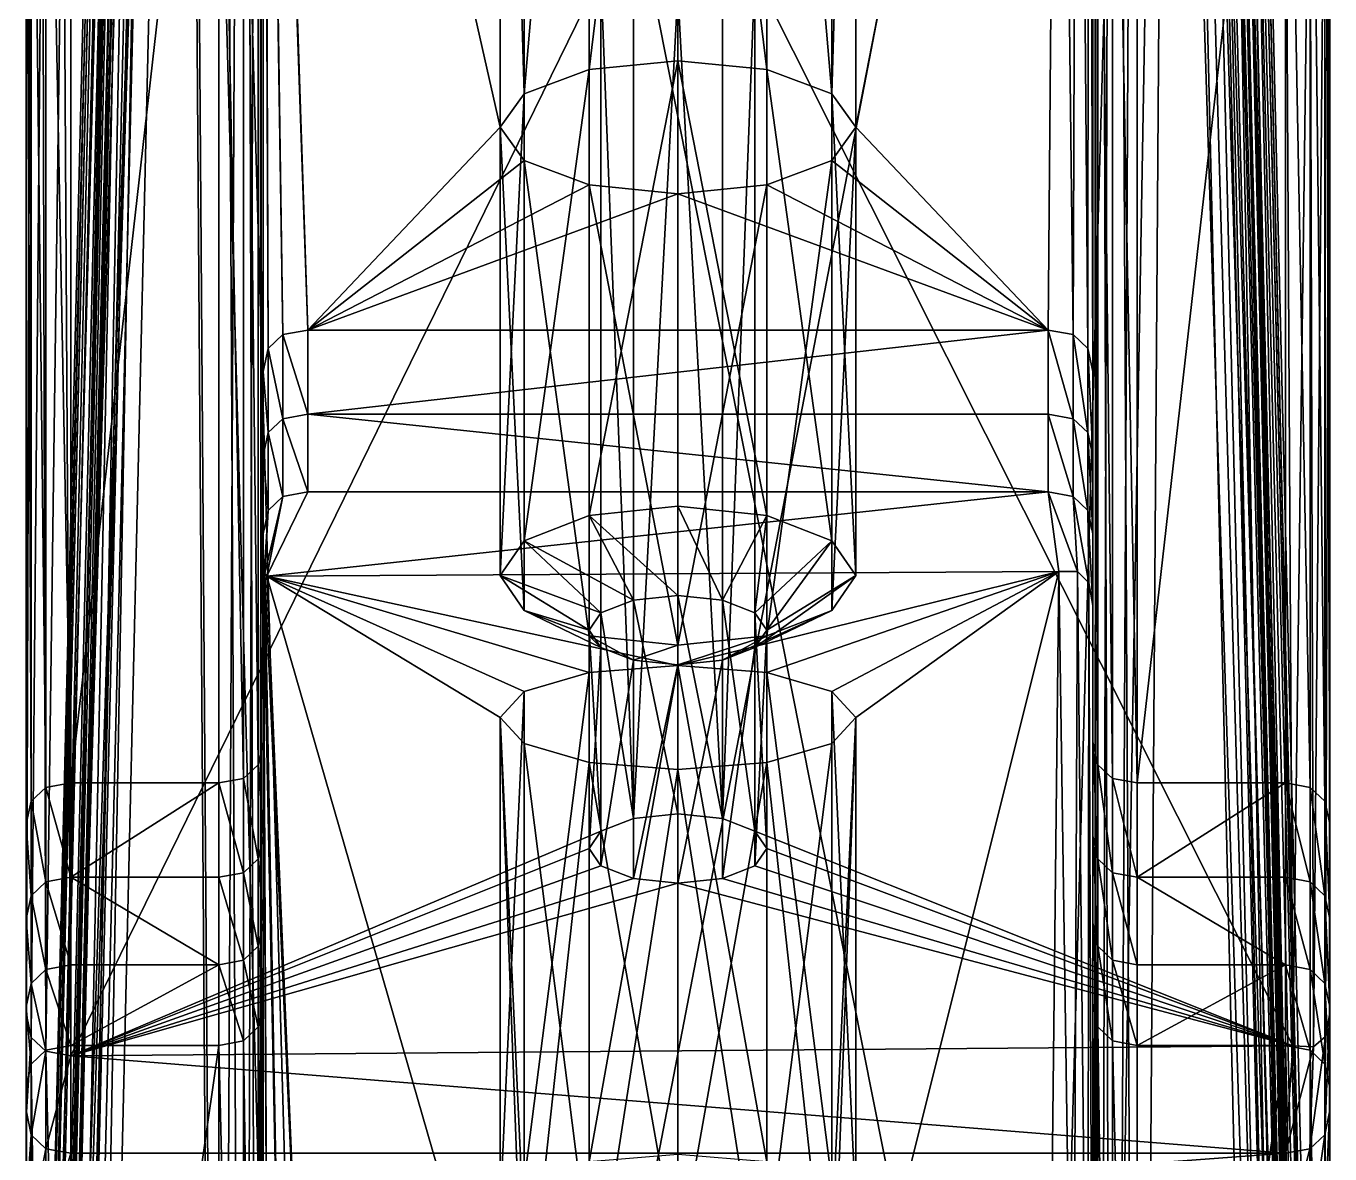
# Model space of a CAD drawing. Header units: metres. Extents: x -565 to 31, y 366 to 1032.
# Drawn here: x -13.16 to 30.85, y 904.21 to 942.26 of the extents above; entities that cross this region are included whole.
import ezdxf

# ---------------------------------------------------------------- set-up
doc = ezdxf.new("R2010")
doc.units = ezdxf.units.M

msp = doc.modelspace()

# ---------------------------------------------------------------- linework, layer by layer
for points in [[(-8.655, 1022.829, 4.711), (-9.155, 1022.348, 4.559), (-12.991, 864.438, 343.199)], [(-12.991, 864.438, 343.199), (-12.492, 864.89, 343.413), (-8.655, 1022.829, 4.711)], [(-7.822, 1022.989, 4.761), (-8.655, 1022.829, 4.711), (-12.492, 864.89, 343.413)], [(-12.492, 864.89, 343.413), (-11.659, 865.039, 343.487), (-7.822, 1022.989, 4.761)], [(-3.659, 876.327, 319.283), (-7.822, 1022.989, 4.761), (-11.659, 865.039, 343.487)], [(21.341, 876.327, 319.283), (25.503, 1022.989, 4.761), (-7.822, 1022.989, 4.761)], [(-3.659, 876.327, 319.283), (21.341, 876.327, 319.283), (-7.822, 1022.989, 4.761)], [(21.341, 876.327, 319.283), (29.342, 865.039, 343.487), (25.503, 1022.989, 4.761)], [(26.336, 1022.829, 4.711), (25.503, 1022.989, 4.761), (29.342, 865.039, 343.487)], [(26.836, 1022.348, 4.559), (26.336, 1022.829, 4.711), (30.175, 864.89, 343.413)], [(29.342, 865.039, 343.487), (30.175, 864.89, 343.413), (26.336, 1022.829, 4.711)], [(-9.155, 1022.348, 4.559), (-9.321, 1021.547, 4.305), (-13.157, 863.683, 342.846)], [(-13.157, 863.683, 342.846), (-12.991, 864.438, 343.199), (-9.155, 1022.348, 4.559)], [(27.002, 1021.547, 4.305), (26.836, 1022.348, 4.559), (30.674, 864.438, 343.199)], [(30.175, 864.89, 343.413), (30.674, 864.438, 343.199), (26.836, 1022.348, 4.559)], [(-13.161, 857.377, 339.809), (-13.157, 863.683, 342.846), (-9.321, 1021.547, 4.305)], [(-9.323, 1015.37, 0.991), (-13.161, 857.377, 339.809), (-9.321, 1021.547, 4.305)], [(27.002, 1021.547, 4.305), (30.84, 863.683, 342.846), (30.844, 857.377, 339.809)], [(27.002, 1021.547, 4.305), (30.844, 857.377, 339.809), (27.005, 1015.37, 0.991)], [(30.674, 864.438, 343.199), (30.84, 863.683, 342.846), (27.002, 1021.547, 4.305)], [(-12.993, 856.621, 339.457), (-13.161, 857.377, 339.809), (-9.323, 1015.37, 0.991)], [(-9.323, 1015.37, 0.991), (-9.156, 1014.568, 0.738), (-12.993, 856.621, 339.457)], [(26.838, 1014.568, 0.738), (27.005, 1015.37, 0.991), (30.844, 857.377, 339.809)], [(-12.492, 856.167, 339.248), (-12.993, 856.621, 339.457), (-9.156, 1014.568, 0.738)], [(-9.156, 1014.568, 0.738), (-8.656, 1014.087, 0.586), (-12.492, 856.167, 339.248)], [(26.338, 1014.087, 0.586), (26.838, 1014.568, 0.738), (30.676, 856.621, 339.457)], [(30.844, 857.377, 339.809), (30.676, 856.621, 339.457), (26.838, 1014.568, 0.738)], [(-11.659, 856.014, 339.182), (-12.492, 856.167, 339.248), (-8.656, 1014.087, 0.586)], [(-8.656, 1014.087, 0.586), (-7.823, 1013.927, 0.535), (-11.659, 856.014, 339.182)], [(25.505, 1013.927, 0.535), (26.338, 1014.087, 0.586), (30.175, 856.167, 339.248)], [(30.676, 856.621, 339.457), (30.175, 856.167, 339.248), (26.338, 1014.087, 0.586)], [(-11.659, 856.014, 339.182), (-7.823, 1013.927, 0.535), (-6.659, 852.374, 346.985)], [(-7.823, 1013.927, 0.535), (-6.659, 1013.927, 0.535), (-6.659, 852.374, 346.985)], [(-6.659, 1013.927, 0.535), (-5.825, 1013.767, 0.484), (-5.825, 852.219, 346.923)], [(-5.825, 852.219, 346.923), (-6.659, 852.374, 346.985), (-6.659, 1013.927, 0.535)], [(-5.825, 1013.767, 0.484), (-5.325, 1013.286, 0.332), (-5.325, 851.754, 346.736)], [(-5.325, 851.754, 346.736), (-5.825, 852.219, 346.923), (-5.825, 1013.767, 0.484)], [(23.008, 1013.286, 0.332), (23.508, 1013.767, 0.484), (23.508, 852.219, 346.923)], [(23.508, 1013.767, 0.484), (24.341, 1013.927, 0.535), (24.341, 852.374, 346.985)], [(24.341, 852.374, 346.985), (23.508, 852.219, 346.923), (23.508, 1013.767, 0.484)], [(29.342, 856.014, 339.182), (24.341, 852.374, 346.985), (24.341, 1013.927, 0.535)], [(25.505, 1013.927, 0.535), (29.342, 856.014, 339.182), (24.341, 1013.927, 0.535)], [(30.175, 856.167, 339.248), (29.342, 856.014, 339.182), (25.505, 1013.927, 0.535)], [(-5.325, 1013.286, 0.332), (-5.159, 1012.484, 0.079), (-5.159, 850.98, 346.426)], [(-5.159, 850.98, 346.426), (-5.325, 851.754, 346.736), (-5.325, 1013.286, 0.332)], [(22.841, 1012.484, 0.079), (23.008, 1013.286, 0.332), (23.008, 851.754, 346.736)], [(23.508, 852.219, 346.923), (23.008, 851.754, 346.736), (23.008, 1013.286, 0.332)], [(-5.159, 1004.358, -3.797), (-5.159, 850.98, 346.426), (-5.159, 1012.484, 0.079)], [(22.841, 1012.484, 0.079), (22.841, 850.98, 346.426), (22.841, 1004.358, -3.797)], [(23.008, 851.754, 346.736), (22.841, 850.98, 346.426), (22.841, 1012.484, 0.079)], [(-5.325, 839.766, 331.767), (-5.159, 840.487, 332.188), (-5.159, 1004.358, -3.797)], [(-5.159, 1004.358, -3.797), (-5.325, 1003.657, -4.26), (-5.325, 839.766, 331.767)], [(-5.159, 1004.358, -3.797), (-5.159, 840.487, 332.188), (-5.159, 850.98, 346.426)], [(22.841, 850.98, 346.426), (22.841, 840.487, 332.188), (22.841, 1004.358, -3.797)], [(23.008, 1003.657, -4.26), (22.841, 1004.358, -3.797), (22.841, 840.487, 332.188)], [(-5.825, 839.333, 331.515), (-5.325, 839.766, 331.767), (-5.325, 1003.657, -4.26)], [(-5.325, 1003.657, -4.26), (-5.825, 1003.236, -4.538), (-5.825, 839.333, 331.515)], [(22.841, 840.487, 332.188), (23.008, 839.766, 331.767), (23.008, 1003.657, -4.26)], [(23.508, 1003.236, -4.538), (23.008, 1003.657, -4.26), (23.008, 839.766, 331.767)], [(-13.045, 839.274, 331.189), (-12.903, 839.3, 331.202), (-7.823, 1003.096, -4.631)], [(-7.823, 1003.096, -4.631), (-8.656, 1002.956, -4.724), (-13.045, 839.274, 331.189)], [(-7.823, 1003.096, -4.631), (-12.903, 839.3, 331.202), (-6.659, 839.188, 331.431)], [(-6.659, 1003.096, -4.631), (-7.823, 1003.096, -4.631), (-6.659, 839.188, 331.431)], [(-6.659, 839.188, 331.431), (-5.825, 839.333, 331.515), (-5.825, 1003.236, -4.538)], [(-5.825, 1003.236, -4.538), (-6.659, 1003.096, -4.631), (-6.659, 839.188, 331.431)], [(23.008, 839.766, 331.767), (23.508, 839.333, 331.515), (23.508, 1003.236, -4.538)], [(24.341, 1003.096, -4.631), (23.508, 1003.236, -4.538), (23.508, 839.333, 331.515)], [(23.508, 839.333, 331.515), (24.341, 839.188, 331.431), (24.341, 1003.096, -4.631)], [(25.505, 1003.096, -4.631), (24.341, 1003.096, -4.631), (24.341, 839.188, 331.431)], [(30.586, 839.3, 331.202), (25.505, 1003.096, -4.631), (24.341, 839.188, 331.431)], [(26.338, 1002.956, -4.724), (25.505, 1003.096, -4.631), (30.586, 839.3, 331.202)], [(-13.13, 839.198, 331.151), (-13.045, 839.274, 331.189), (-8.656, 1002.956, -4.724)], [(-8.656, 1002.956, -4.724), (-9.154, 1002.535, -5.002), (-13.13, 839.198, 331.151)], [(26.836, 1002.535, -5.002), (26.338, 1002.956, -4.724), (30.728, 839.274, 331.189)], [(30.586, 839.3, 331.202), (30.728, 839.274, 331.189), (26.338, 1002.956, -4.724)], [(-13.159, 839.071, 331.089), (-13.13, 839.198, 331.151), (-9.154, 1002.535, -5.002)], [(-9.154, 1002.535, -5.002), (-9.319, 1001.834, -5.465), (-13.159, 839.071, 331.089)], [(27.001, 1001.834, -5.465), (26.836, 1002.535, -5.002), (30.813, 839.198, 331.151)], [(30.728, 839.274, 331.189), (30.813, 839.198, 331.151), (26.836, 1002.535, -5.002)], [(-13.159, 839.071, 331.089), (-9.319, 1001.834, -5.465), (-9.325, 995.37, -8.181)], [(27.006, 995.37, -8.181), (27.001, 1001.834, -5.465), (30.841, 839.071, 331.089)], [(30.813, 839.198, 331.151), (30.841, 839.071, 331.089), (27.001, 1001.834, -5.465)], [(-13.159, 839.071, 331.089), (-9.325, 995.37, -8.181), (-13.162, 831.537, 327.728)], [(-12.993, 830.814, 327.309), (-13.162, 831.537, 327.728), (-9.325, 995.37, -8.181)], [(-9.325, 995.37, -8.181), (-9.157, 994.669, -8.644), (-12.993, 830.814, 327.309)], [(26.838, 994.669, -8.644), (27.006, 995.37, -8.181), (30.844, 831.537, 327.728)], [(30.844, 831.537, 327.728), (27.006, 995.37, -8.181), (30.841, 839.071, 331.089)], [(-12.492, 830.378, 327.062), (-12.993, 830.814, 327.309), (-9.157, 994.669, -8.644)], [(-9.157, 994.669, -8.644), (-8.656, 994.248, -8.922), (-12.492, 830.378, 327.062)], [(26.337, 994.248, -8.922), (26.838, 994.669, -8.644), (30.676, 830.814, 327.309)], [(30.844, 831.537, 327.728), (30.676, 830.814, 327.309), (26.838, 994.669, -8.644)], [(-11.659, 830.23, 326.986), (-12.492, 830.378, 327.062), (-8.656, 994.248, -8.922)], [(-8.656, 994.248, -8.922), (-7.822, 994.108, -9.015), (-11.659, 830.23, 326.986)], [(25.503, 994.108, -9.015), (26.337, 994.248, -8.922), (30.175, 830.378, 327.062)], [(30.676, 830.814, 327.309), (30.175, 830.378, 327.062), (26.337, 994.248, -8.922)], [(-3.659, 842.737, 301.344), (-11.659, 830.23, 326.986), (-7.822, 994.108, -9.015)], [(-3.659, 842.737, 301.344), (-7.822, 994.108, -9.015), (25.503, 994.108, -9.015)], [(22.841, 842.02, 302.574), (-3.659, 842.737, 301.344), (25.503, 994.108, -9.015)], [(22.841, 842.02, 302.574), (25.503, 994.108, -9.015), (29.342, 830.23, 326.986)], [(30.175, 830.378, 327.062), (29.342, 830.23, 326.986), (25.503, 994.108, -9.015)], [(-5.159, 972.878, 644.538), (-5.144, 973.587, 644.066), (-4.992, 931.388, 539.622)], [(-5.144, 973.587, 644.066), (-5.102, 973.862, 643.414), (-4.492, 931.853, 539.438)], [(-4.492, 931.853, 539.438), (-4.992, 931.388, 539.622), (-5.144, 973.587, 644.066)], [(-3.659, 932.008, 539.376), (-4.492, 931.853, 539.438), (-5.102, 973.862, 643.414)], [(-5.102, 973.862, 643.414), (-5.032, 973.705, 642.58), (-3.659, 932.008, 539.376)], [(-3.659, 932.008, 539.376), (-5.032, 973.705, 642.58), (2.841, 938.848, 556.306)], [(2.841, 938.848, 556.306), (-5.032, 973.705, 642.58), (2.841, 967.696, 627.71)], [(14.841, 938.848, 556.306), (14.841, 967.696, 627.71), (21.684, 973.908, 643.082)], [(14.841, 938.848, 556.306), (21.684, 973.908, 643.082), (21.341, 932.008, 539.376)], [(22.175, 931.853, 539.438), (21.341, 932.008, 539.376), (21.684, 973.908, 643.082)], [(21.684, 973.908, 643.082), (22.327, 973.952, 643.637), (22.175, 931.853, 539.438)], [(22.675, 931.388, 539.622), (22.175, 931.853, 539.438), (22.327, 973.952, 643.637)], [(22.327, 973.952, 643.637), (22.713, 973.609, 644.122), (22.675, 931.388, 539.622)], [(22.841, 930.613, 539.928), (22.675, 931.388, 539.622), (22.713, 973.609, 644.122)], [(22.713, 973.609, 644.122), (22.841, 972.878, 644.538), (22.841, 930.613, 539.928)], [(-5.159, 972.878, 644.538), (-5.159, 930.613, 539.928), (-5.159, 962.179, 649.488)], [(-4.992, 931.388, 539.622), (-5.159, 930.613, 539.928), (-5.159, 972.878, 644.538)], [(22.841, 962.179, 649.488), (22.841, 930.613, 539.928), (22.841, 972.878, 644.538)], [(3.645, 939.972, 559.088), (2.841, 938.848, 556.306), (2.841, 967.696, 627.71)], [(3.645, 939.972, 559.088), (2.841, 967.696, 627.71), (3.645, 966.572, 624.928)], [(14.036, 939.972, 559.088), (14.036, 966.572, 624.928), (14.841, 967.696, 627.71)], [(14.841, 938.848, 556.306), (14.036, 939.972, 559.088), (14.841, 967.696, 627.71)], [(3.645, 939.972, 559.088), (3.645, 966.572, 624.928), (5.842, 965.75, 622.892)], [(14.036, 939.972, 559.088), (11.841, 965.75, 622.892), (14.036, 966.572, 624.928)], [(5.842, 940.795, 561.125), (3.645, 939.972, 559.088), (5.842, 965.75, 622.892)], [(5.842, 940.795, 561.125), (5.842, 965.75, 622.892), (8.841, 965.449, 622.146)], [(11.841, 940.795, 561.125), (8.841, 965.449, 622.146), (11.841, 965.75, 622.892)], [(14.036, 939.972, 559.088), (11.841, 940.795, 561.125), (11.841, 965.75, 622.892)], [(8.841, 941.096, 561.87), (5.842, 940.795, 561.125), (8.841, 965.449, 622.146)], [(11.841, 940.795, 561.125), (8.841, 941.096, 561.87), (8.841, 965.449, 622.146)], [(-5.325, 961.414, 649.82), (-5.159, 962.179, 649.488), (-5.159, 918.111, 545.672)], [(-5.159, 930.613, 539.928), (-5.159, 918.111, 545.672), (-5.159, 962.179, 649.488)], [(22.841, 962.179, 649.488), (22.841, 918.111, 545.672), (22.841, 930.613, 539.928)], [(23.008, 917.341, 545.992), (22.841, 918.111, 545.672), (22.841, 962.179, 649.488)], [(22.841, 962.179, 649.488), (23.008, 961.414, 649.82), (23.008, 917.341, 545.992)], [(-5.825, 960.955, 650.018), (-5.325, 961.414, 649.82), (-5.325, 917.341, 545.992)], [(-5.159, 918.111, 545.672), (-5.325, 917.341, 545.992), (-5.325, 961.414, 649.82)], [(23.508, 916.88, 546.184), (23.008, 917.341, 545.992), (23.008, 961.414, 649.82)], [(23.008, 961.414, 649.82), (23.508, 960.955, 650.018), (23.508, 916.88, 546.184)], [(-12.493, 960.649, 650.151), (-11.659, 960.802, 650.085), (-11.659, 916.726, 546.248)], [(-11.659, 916.726, 546.248), (-11.659, 960.802, 650.085), (-6.659, 960.802, 650.085)], [(-11.659, 916.726, 546.248), (-6.659, 960.802, 650.085), (-6.659, 916.726, 546.248)], [(-6.659, 960.802, 650.085), (-5.825, 960.955, 650.018), (-5.825, 916.88, 546.184)], [(-5.825, 916.88, 546.184), (-6.659, 916.726, 546.248), (-6.659, 960.802, 650.085)], [(-5.325, 917.341, 545.992), (-5.825, 916.88, 546.184), (-5.825, 960.955, 650.018)], [(24.341, 916.726, 546.248), (23.508, 916.88, 546.184), (23.508, 960.955, 650.018)], [(23.508, 960.955, 650.018), (24.341, 960.802, 650.085), (24.341, 916.726, 546.248)], [(29.342, 960.802, 650.085), (29.342, 916.726, 546.248), (24.341, 916.726, 546.248)], [(29.342, 960.802, 650.085), (24.341, 916.726, 546.248), (24.341, 960.802, 650.085)], [(30.175, 916.572, 546.312), (29.342, 916.726, 546.248), (29.342, 960.802, 650.085)], [(29.342, 960.802, 650.085), (30.175, 960.649, 650.151), (30.175, 916.572, 546.312)], [(-12.995, 960.191, 650.349), (-12.493, 960.649, 650.151), (-12.493, 916.572, 546.312)], [(-11.659, 916.726, 546.248), (-12.493, 916.572, 546.312), (-12.493, 960.649, 650.151)], [(30.677, 916.11, 546.505), (30.175, 916.572, 546.312), (30.175, 960.649, 650.151)], [(30.175, 960.649, 650.151), (30.677, 960.191, 650.349), (30.677, 916.11, 546.505)], [(-13.164, 959.426, 650.681), (-12.995, 960.191, 650.349), (-12.995, 916.11, 546.505)], [(-12.493, 916.572, 546.312), (-12.995, 916.11, 546.505), (-12.995, 960.191, 650.349)], [(30.847, 915.341, 546.825), (30.677, 916.11, 546.505), (30.677, 960.191, 650.349)], [(30.677, 960.191, 650.349), (30.847, 959.426, 650.681), (30.847, 915.341, 546.825)], [(-13.153, 952.973, 653.396), (-13.164, 959.426, 650.681), (-13.164, 915.341, 546.825)], [(-12.995, 916.11, 546.505), (-13.164, 915.341, 546.825), (-13.164, 959.426, 650.681)], [(30.847, 915.341, 546.825), (30.847, 959.426, 650.681), (30.836, 952.973, 653.396)], [(-13.153, 908.906, 549.58), (-13.153, 952.973, 653.396), (-13.164, 915.341, 546.825)], [(-13.018, 952.172, 653.641), (-13.153, 952.973, 653.396), (-13.153, 908.906, 549.58)], [(30.836, 952.973, 653.396), (30.672, 952.209, 653.727), (30.701, 908.173, 549.986)], [(30.701, 908.173, 549.986), (30.836, 908.906, 549.58), (30.836, 952.973, 653.396)], [(30.847, 915.341, 546.825), (30.836, 952.973, 653.396), (30.836, 908.906, 549.58)], [(-13.153, 908.906, 549.58), (-12.99, 908.137, 549.9), (-13.018, 952.172, 653.641)], [(-12.606, 951.604, 653.581), (-13.018, 952.172, 653.641), (-12.99, 908.137, 549.9)], [(30.672, 952.209, 653.727), (30.174, 951.75, 653.926), (30.289, 907.821, 550.436)], [(30.289, 907.821, 550.436), (30.701, 908.173, 549.986), (30.672, 952.209, 653.727)], [(-12.99, 908.137, 549.9), (-12.492, 907.675, 550.092), (-12.606, 951.604, 653.581)], [(-11.917, 951.268, 653.218), (-12.606, 951.604, 653.581), (-12.492, 907.675, 550.092)], [(11.439, 944.016, 636.132), (29.6, 907.85, 550.93), (29.342, 951.597, 653.992)], [(30.174, 951.75, 653.926), (29.342, 951.597, 653.992), (29.6, 907.85, 550.93)], [(29.6, 907.85, 550.93), (30.289, 907.821, 550.436), (30.174, 951.75, 653.926)], [(-12.492, 907.675, 550.092), (-11.659, 907.521, 550.156), (-11.917, 951.268, 653.218)], [(6.242, 944.016, 636.132), (-11.917, 951.268, 653.218), (-11.659, 907.521, 550.156)], [(6.242, 944.016, 636.132), (-11.659, 907.521, 550.156), (6.242, 915.102, 568.015)], [(6.242, 944.016, 636.132), (6.242, 915.102, 568.015), (7.341, 915.531, 569.026)], [(7.341, 943.587, 635.122), (6.242, 944.016, 636.132), (7.341, 915.531, 569.026)], [(11.439, 944.016, 636.132), (10.341, 943.587, 635.122), (10.341, 915.531, 569.026)], [(11.439, 944.016, 636.132), (10.341, 915.531, 569.026), (11.439, 915.102, 568.015)], [(11.439, 944.016, 636.132), (11.439, 915.102, 568.015), (29.6, 907.85, 550.93)], [(8.841, 943.43, 634.752), (7.341, 943.587, 635.122), (7.341, 915.531, 569.026)], [(8.841, 943.43, 634.752), (7.341, 915.531, 569.026), (8.841, 915.688, 569.396)], [(10.341, 943.587, 635.122), (8.841, 943.43, 634.752), (10.341, 915.531, 569.026)], [(8.841, 943.43, 634.752), (8.841, 915.688, 569.396), (10.341, 915.531, 569.026)], [(8.841, 941.096, 561.87), (8.841, 926.065, 568.25), (5.842, 925.751, 567.51)], [(5.842, 925.751, 567.51), (5.842, 940.795, 561.125), (8.841, 941.096, 561.87)], [(11.841, 925.751, 567.51), (8.841, 926.065, 568.25), (8.841, 941.096, 561.87)], [(8.841, 941.096, 561.87), (11.841, 940.795, 561.125), (11.841, 925.751, 567.51)], [(3.645, 924.893, 565.489), (3.645, 939.972, 559.088), (5.842, 940.795, 561.125)], [(5.842, 940.795, 561.125), (5.842, 925.751, 567.51), (3.645, 924.893, 565.489)], [(11.841, 940.795, 561.125), (14.036, 939.972, 559.088), (14.036, 924.893, 565.489)], [(14.036, 924.893, 565.489), (11.841, 925.751, 567.51), (11.841, 940.795, 561.125)], [(3.645, 939.972, 559.088), (3.645, 924.893, 565.489), (2.841, 923.721, 562.727)], [(2.841, 923.721, 562.727), (2.841, 938.848, 556.306), (3.645, 939.972, 559.088)], [(14.841, 923.721, 562.727), (14.036, 924.893, 565.489), (14.036, 939.972, 559.088)], [(14.036, 939.972, 559.088), (14.841, 938.848, 556.306), (14.841, 923.721, 562.727)], [(-3.659, 932.008, 539.376), (2.841, 938.848, 556.306), (3.645, 937.724, 553.524)], [(3.645, 922.548, 559.966), (3.645, 937.724, 553.524), (2.841, 938.848, 556.306)], [(2.841, 938.848, 556.306), (2.841, 923.721, 562.727), (3.645, 922.548, 559.966)], [(14.841, 938.848, 556.306), (14.036, 937.724, 553.524), (14.036, 922.548, 559.966)], [(14.036, 922.548, 559.966), (14.841, 923.721, 562.727), (14.841, 938.848, 556.306)], [(14.036, 937.724, 553.524), (14.841, 938.848, 556.306), (21.341, 932.008, 539.376)], [(-3.659, 932.008, 539.376), (3.645, 937.724, 553.524), (5.842, 936.901, 551.488)], [(3.645, 937.724, 553.524), (3.645, 922.548, 559.966), (5.842, 921.691, 557.944)], [(5.842, 921.691, 557.944), (5.842, 936.901, 551.488), (3.645, 937.724, 553.524)], [(11.841, 921.691, 557.944), (14.036, 922.548, 559.966), (14.036, 937.724, 553.524)], [(14.036, 937.724, 553.524), (11.841, 936.901, 551.488), (11.841, 921.691, 557.944)], [(11.841, 936.901, 551.488), (14.036, 937.724, 553.524), (21.341, 932.008, 539.376)], [(-3.659, 932.008, 539.376), (5.842, 936.901, 551.488), (8.841, 936.6, 550.742)], [(-3.659, 932.008, 539.376), (8.841, 936.6, 550.742), (21.341, 932.008, 539.376)], [(8.841, 921.376, 557.204), (8.841, 936.6, 550.742), (5.842, 936.901, 551.488)], [(5.842, 936.901, 551.488), (5.842, 921.691, 557.944), (8.841, 921.376, 557.204)], [(11.841, 936.901, 551.488), (8.841, 936.6, 550.742), (8.841, 921.376, 557.204)], [(8.841, 921.376, 557.204), (11.841, 921.691, 557.944), (11.841, 936.901, 551.488)], [(8.841, 936.6, 550.742), (11.841, 936.901, 551.488), (21.341, 932.008, 539.376)], [(-4.992, 931.388, 539.622), (-4.492, 931.853, 539.438), (-4.492, 929.016, 532.11)], [(-4.492, 931.853, 539.438), (-3.659, 932.008, 539.376), (-3.659, 929.172, 532.053)], [(-3.659, 929.172, 532.053), (-4.492, 929.016, 532.11), (-4.492, 931.853, 539.438)], [(-3.659, 929.172, 532.053), (-3.659, 932.008, 539.376), (21.341, 932.008, 539.376)], [(-3.659, 929.172, 532.053), (21.341, 932.008, 539.376), (21.341, 929.172, 532.053)], [(21.341, 932.008, 539.376), (22.175, 931.853, 539.438), (22.175, 929.016, 532.11)], [(22.175, 929.016, 532.11), (21.341, 929.172, 532.053), (21.341, 932.008, 539.376)], [(22.175, 931.853, 539.438), (22.675, 931.388, 539.622), (22.675, 928.547, 532.284)], [(22.675, 928.547, 532.284), (22.175, 929.016, 532.11), (22.175, 931.853, 539.438)], [(-5.159, 930.613, 539.928), (-4.992, 931.388, 539.622), (-4.992, 928.547, 532.284)], [(-4.492, 929.016, 532.11), (-4.992, 928.547, 532.284), (-4.992, 931.388, 539.622)], [(22.675, 931.388, 539.622), (22.841, 930.613, 539.928), (22.841, 927.766, 532.574)], [(22.841, 927.766, 532.574), (22.675, 928.547, 532.284), (22.675, 931.388, 539.622)], [(-5.159, 930.613, 539.928), (-5.159, 927.766, 532.574), (-5.159, 918.111, 545.672)], [(-4.992, 928.547, 532.284), (-5.159, 927.766, 532.574), (-5.159, 930.613, 539.928)], [(22.841, 918.111, 545.672), (22.841, 927.766, 532.574), (22.841, 930.613, 539.928)], [(-4.492, 929.016, 532.11), (-3.659, 929.172, 532.053), (-3.659, 926.55, 524.649)], [(-3.659, 929.172, 532.053), (21.341, 929.172, 532.053), (21.341, 926.55, 524.649)], [(-3.659, 926.55, 524.649), (-3.659, 929.172, 532.053), (21.341, 926.55, 524.649)], [(21.341, 929.172, 532.053), (22.175, 929.016, 532.11), (22.175, 926.392, 524.703)], [(22.175, 926.392, 524.703), (21.341, 926.55, 524.649), (21.341, 929.172, 532.053)], [(-4.992, 928.547, 532.284), (-4.492, 929.016, 532.11), (-4.492, 926.392, 524.703)], [(-3.659, 926.55, 524.649), (-4.492, 926.392, 524.703), (-4.492, 929.016, 532.11)], [(22.175, 929.016, 532.11), (22.675, 928.547, 532.284), (22.675, 925.919, 524.863)], [(22.675, 925.919, 524.863), (22.175, 926.392, 524.703), (22.175, 929.016, 532.11)], [(-5.159, 927.766, 532.574), (-4.992, 928.547, 532.284), (-4.992, 925.919, 524.863)], [(-4.492, 926.392, 524.703), (-4.992, 925.919, 524.863), (-4.992, 928.547, 532.284)], [(22.675, 928.547, 532.284), (22.841, 927.766, 532.574), (22.841, 925.129, 525.13)], [(22.841, 925.129, 525.13), (22.675, 925.919, 524.863), (22.675, 928.547, 532.284)], [(-5.159, 927.766, 532.574), (-5.159, 925.129, 525.13), (-5.159, 918.111, 545.672)], [(-4.992, 925.919, 524.863), (-5.159, 925.129, 525.13), (-5.159, 927.766, 532.574)], [(22.841, 918.111, 545.672), (22.841, 925.129, 525.13), (22.841, 927.766, 532.574)], [(-5.032, 923.708, 515.744), (-3.659, 926.55, 524.649), (21.341, 926.55, 524.649)], [(-5.032, 923.708, 515.744), (21.341, 926.55, 524.649), (21.695, 923.862, 516.248)], [(-4.492, 926.392, 524.703), (-3.659, 926.55, 524.649), (-5.032, 923.708, 515.744)], [(21.341, 926.55, 524.649), (22.175, 926.392, 524.703), (22.332, 923.86, 516.812)], [(22.332, 923.86, 516.812), (21.695, 923.862, 516.248), (21.341, 926.55, 524.649)], [(-4.992, 925.919, 524.863), (-4.492, 926.392, 524.703), (-5.102, 923.792, 516.588)], [(-5.032, 923.708, 515.744), (-5.102, 923.792, 516.588), (-4.492, 926.392, 524.703)], [(5.842, 925.751, 567.51), (8.841, 926.065, 568.25), (8.841, 923.052, 566.27)], [(10.341, 922.895, 565.9), (8.841, 923.052, 566.27), (8.841, 926.065, 568.25)], [(8.841, 926.065, 568.25), (11.841, 925.751, 567.51), (10.341, 922.895, 565.9)], [(22.175, 926.392, 524.703), (22.675, 925.919, 524.863), (22.714, 923.477, 517.27)], [(22.714, 923.477, 517.27), (22.332, 923.86, 516.812), (22.175, 926.392, 524.703)], [(-5.159, 925.129, 525.13), (-4.992, 925.919, 524.863), (-5.145, 923.46, 517.214)], [(-5.102, 923.792, 516.588), (-5.145, 923.46, 517.214), (-4.992, 925.919, 524.863)], [(3.645, 924.893, 565.489), (5.842, 925.751, 567.51), (7.341, 922.895, 565.9)], [(8.841, 923.052, 566.27), (7.341, 922.895, 565.9), (5.842, 925.751, 567.51)], [(11.439, 922.466, 564.889), (10.341, 922.895, 565.9), (11.841, 925.751, 567.51)], [(11.841, 925.751, 567.51), (14.036, 924.893, 565.489), (11.439, 922.466, 564.889)], [(22.675, 925.919, 524.863), (22.841, 925.129, 525.13), (22.841, 922.713, 517.622)], [(22.841, 922.713, 517.622), (22.714, 923.477, 517.27), (22.675, 925.919, 524.863)], [(-5.159, 925.129, 525.13), (-5.159, 922.713, 517.622), (-5.159, 918.111, 545.672)], [(-5.145, 923.46, 517.214), (-5.159, 922.713, 517.622), (-5.159, 925.129, 525.13)], [(22.841, 918.111, 545.672), (22.841, 922.713, 517.622), (22.841, 925.129, 525.13)], [(2.841, 923.721, 562.727), (3.645, 924.893, 565.489), (6.242, 922.466, 564.889)], [(7.341, 922.895, 565.9), (6.242, 922.466, 564.889), (3.645, 924.893, 565.489)], [(11.841, 921.88, 563.508), (11.439, 922.466, 564.889), (14.036, 924.893, 565.489)], [(14.036, 924.893, 565.489), (14.841, 923.721, 562.727), (11.841, 921.88, 563.508)], [(-5.032, 923.708, 515.744), (21.695, 923.862, 516.248), (8.841, 920.69, 505.87)], [(11.841, 920.455, 505.102), (8.841, 920.69, 505.87), (21.695, 923.862, 516.248)], [(14.036, 919.812, 503.001), (11.841, 920.455, 505.102), (21.695, 923.862, 516.248)], [(14.841, 918.935, 500.132), (14.036, 919.812, 503.001), (21.695, 923.862, 516.248)], [(14.841, 896.42, 426.485), (14.841, 918.935, 500.132), (21.695, 923.862, 516.248)], [(14.841, 896.42, 426.485), (21.695, 923.862, 516.248), (21.341, 891.165, 409.299)], [(22.175, 891.005, 409.346), (21.341, 891.165, 409.299), (21.695, 923.862, 516.248)], [(21.695, 923.862, 516.248), (22.332, 923.86, 516.812), (22.175, 891.005, 409.346)], [(22.675, 890.526, 409.489), (22.175, 891.005, 409.346), (22.332, 923.86, 516.812)], [(22.332, 923.86, 516.812), (22.714, 923.477, 517.27), (22.675, 890.526, 409.489)], [(-5.159, 922.713, 517.622), (-5.145, 923.46, 517.214), (-4.992, 890.526, 409.489)], [(-5.145, 923.46, 517.214), (-5.102, 923.792, 516.588), (-4.492, 891.005, 409.346)], [(-4.492, 891.005, 409.346), (-4.992, 890.526, 409.489), (-5.145, 923.46, 517.214)], [(-3.659, 891.165, 409.299), (-4.492, 891.005, 409.346), (-5.102, 923.792, 516.588)], [(-5.102, 923.792, 516.588), (-5.032, 923.708, 515.744), (-3.659, 891.165, 409.299)], [(-3.659, 891.165, 409.299), (-5.032, 923.708, 515.744), (2.841, 896.42, 426.485)], [(-5.032, 923.708, 515.744), (8.841, 920.69, 505.87), (5.842, 920.455, 505.102)], [(-5.032, 923.708, 515.744), (5.842, 920.455, 505.102), (3.645, 919.812, 503.001)], [(-5.032, 923.708, 515.744), (3.645, 919.812, 503.001), (2.841, 918.935, 500.132)], [(2.841, 896.42, 426.485), (-5.032, 923.708, 515.744), (2.841, 918.935, 500.132)], [(3.645, 922.548, 559.966), (2.841, 923.721, 562.727), (5.842, 921.88, 563.508)], [(6.242, 922.466, 564.889), (5.842, 921.88, 563.508), (2.841, 923.721, 562.727)], [(14.841, 923.721, 562.727), (14.036, 922.548, 559.966), (11.439, 921.293, 562.128)], [(11.439, 921.293, 562.128), (11.841, 921.88, 563.508), (14.841, 923.721, 562.727)], [(22.841, 889.727, 409.727), (22.675, 890.526, 409.489), (22.714, 923.477, 517.27)], [(22.714, 923.477, 517.27), (22.841, 922.713, 517.622), (22.841, 889.727, 409.727)], [(7.341, 922.895, 565.9), (8.841, 923.052, 566.27), (8.841, 915.688, 569.396)], [(10.341, 915.531, 569.026), (8.841, 915.688, 569.396), (8.841, 923.052, 566.27)], [(8.841, 923.052, 566.27), (10.341, 922.895, 565.9), (10.341, 915.531, 569.026)], [(-5.159, 922.713, 517.622), (-5.159, 889.727, 409.727), (-5.159, 909.29, 522.078)], [(-5.159, 922.713, 517.622), (-5.159, 909.29, 522.078), (-5.159, 912.002, 530.03)], [(-5.159, 922.713, 517.622), (-5.159, 912.002, 530.03), (-5.159, 914.941, 537.891)], [(-5.159, 922.713, 517.622), (-5.159, 914.941, 537.891), (-5.159, 918.111, 545.672)], [(-4.992, 890.526, 409.489), (-5.159, 889.727, 409.727), (-5.159, 922.713, 517.622)], [(5.842, 921.691, 557.944), (3.645, 922.548, 559.966), (6.242, 921.293, 562.128)], [(5.842, 921.88, 563.508), (6.242, 921.293, 562.128), (3.645, 922.548, 559.966)], [(6.242, 922.466, 564.889), (7.341, 922.895, 565.9), (7.341, 915.531, 569.026)], [(8.841, 915.688, 569.396), (7.341, 915.531, 569.026), (7.341, 922.895, 565.9)], [(10.341, 922.895, 565.9), (11.439, 922.466, 564.889), (11.439, 915.102, 568.015)], [(11.439, 915.102, 568.015), (10.341, 915.531, 569.026), (10.341, 922.895, 565.9)], [(10.341, 920.864, 561.117), (11.439, 921.293, 562.128), (14.036, 922.548, 559.966)], [(14.036, 922.548, 559.966), (11.841, 921.691, 557.944), (10.341, 920.864, 561.117)], [(22.841, 909.29, 522.078), (22.841, 889.727, 409.727), (22.841, 922.713, 517.622)], [(22.841, 912.002, 530.03), (22.841, 909.29, 522.078), (22.841, 922.713, 517.622)], [(22.841, 914.941, 537.891), (22.841, 912.002, 530.03), (22.841, 922.713, 517.622)], [(22.841, 918.111, 545.672), (22.841, 914.941, 537.891), (22.841, 922.713, 517.622)], [(5.842, 921.88, 563.508), (6.242, 922.466, 564.889), (6.242, 915.102, 568.015)], [(7.341, 915.531, 569.026), (6.242, 915.102, 568.015), (6.242, 922.466, 564.889)], [(11.841, 914.516, 566.634), (11.439, 915.102, 568.015), (11.439, 922.466, 564.889)], [(11.439, 922.466, 564.889), (11.841, 921.88, 563.508), (11.841, 914.516, 566.634)], [(6.242, 915.102, 568.015), (5.842, 914.516, 566.634), (5.842, 921.88, 563.508)], [(6.242, 921.293, 562.128), (5.842, 921.88, 563.508), (5.842, 914.516, 566.634)], [(8.841, 921.376, 557.204), (5.842, 921.691, 557.944), (7.341, 920.864, 561.117)], [(6.242, 921.293, 562.128), (7.341, 920.864, 561.117), (5.842, 921.691, 557.944)], [(11.841, 921.691, 557.944), (8.841, 921.376, 557.204), (8.841, 920.707, 560.747)], [(8.841, 920.707, 560.747), (10.341, 920.864, 561.117), (11.841, 921.691, 557.944)], [(11.841, 921.88, 563.508), (11.439, 921.293, 562.128), (11.439, 913.93, 565.254)], [(11.439, 913.93, 565.254), (11.841, 914.516, 566.634), (11.841, 921.88, 563.508)], [(5.842, 914.516, 566.634), (6.242, 913.93, 565.254), (6.242, 921.293, 562.128)], [(7.341, 920.864, 561.117), (6.242, 921.293, 562.128), (6.242, 913.93, 565.254)], [(7.341, 920.864, 561.117), (8.841, 920.707, 560.747), (8.841, 921.376, 557.204)], [(10.341, 913.501, 564.243), (11.439, 913.93, 565.254), (11.439, 921.293, 562.128)], [(11.439, 921.293, 562.128), (10.341, 920.864, 561.117), (10.341, 913.501, 564.243)], [(6.242, 913.93, 565.254), (7.341, 913.501, 564.243), (7.341, 920.864, 561.117)], [(8.841, 920.707, 560.747), (7.341, 920.864, 561.117), (7.341, 913.501, 564.243)], [(10.341, 920.864, 561.117), (8.841, 920.707, 560.747), (8.841, 913.343, 563.873)], [(8.841, 913.343, 563.873), (10.341, 913.501, 564.243), (10.341, 920.864, 561.117)], [(3.645, 903.261, 508.379), (3.645, 919.812, 503.001), (5.842, 920.455, 505.102)], [(5.842, 920.455, 505.102), (5.842, 903.94, 510.468), (3.645, 903.261, 508.379)], [(8.841, 920.69, 505.87), (8.841, 904.188, 511.232), (5.842, 903.94, 510.468)], [(5.842, 903.94, 510.468), (5.842, 920.455, 505.102), (8.841, 920.69, 505.87)], [(7.341, 913.501, 564.243), (8.841, 913.343, 563.873), (8.841, 920.707, 560.747)], [(11.841, 903.94, 510.468), (8.841, 904.188, 511.232), (8.841, 920.69, 505.87)], [(8.841, 920.69, 505.87), (11.841, 920.455, 505.102), (11.841, 903.94, 510.468)], [(11.841, 920.455, 505.102), (14.036, 919.812, 503.001), (14.036, 903.261, 508.379)], [(14.036, 903.261, 508.379), (11.841, 903.94, 510.468), (11.841, 920.455, 505.102)], [(3.645, 919.812, 503.001), (3.645, 903.261, 508.379), (2.841, 902.335, 505.526)], [(2.841, 902.335, 505.526), (2.841, 918.935, 500.132), (3.645, 919.812, 503.001)], [(14.841, 902.335, 505.526), (14.036, 903.261, 508.379), (14.036, 919.812, 503.001)], [(14.036, 919.812, 503.001), (14.841, 918.935, 500.132), (14.841, 902.335, 505.526)], [(3.645, 901.408, 502.673), (3.645, 918.058, 497.263), (2.841, 918.935, 500.132)], [(2.841, 918.935, 500.132), (2.841, 902.335, 505.526), (3.645, 901.408, 502.673)], [(3.645, 897.296, 429.354), (2.841, 896.42, 426.485), (2.841, 918.935, 500.132)], [(3.645, 897.296, 429.354), (2.841, 918.935, 500.132), (3.645, 918.058, 497.263)], [(14.841, 918.935, 500.132), (14.036, 918.058, 497.263), (14.036, 901.408, 502.673)], [(14.036, 901.408, 502.673), (14.841, 902.335, 505.526), (14.841, 918.935, 500.132)], [(14.036, 897.296, 429.354), (14.036, 918.058, 497.263), (14.841, 918.935, 500.132)], [(14.841, 896.42, 426.485), (14.036, 897.296, 429.354), (14.841, 918.935, 500.132)], [(-5.325, 917.341, 545.992), (-5.159, 918.111, 545.672), (-5.159, 914.941, 537.891)], [(23.008, 914.164, 538.194), (22.841, 914.941, 537.891), (22.841, 918.111, 545.672)], [(22.841, 918.111, 545.672), (23.008, 917.341, 545.992), (23.008, 914.164, 538.194)], [(3.645, 918.058, 497.263), (3.645, 901.408, 502.673), (5.842, 900.729, 500.584)], [(5.842, 900.729, 500.584), (5.842, 917.415, 495.162), (3.645, 918.058, 497.263)], [(3.645, 897.296, 429.354), (3.645, 918.058, 497.263), (5.842, 917.415, 495.162)], [(11.841, 900.729, 500.584), (14.036, 901.408, 502.673), (14.036, 918.058, 497.263)], [(14.036, 918.058, 497.263), (11.841, 917.415, 495.162), (11.841, 900.729, 500.584)], [(14.036, 897.296, 429.354), (11.841, 917.415, 495.162), (14.036, 918.058, 497.263)], [(-5.825, 916.88, 546.184), (-5.325, 917.341, 545.992), (-5.325, 914.164, 538.194)], [(-5.159, 914.941, 537.891), (-5.325, 914.164, 538.194), (-5.325, 917.341, 545.992)], [(5.842, 897.939, 431.455), (3.645, 897.296, 429.354), (5.842, 917.415, 495.162)], [(8.841, 900.48, 499.819), (8.841, 917.181, 494.393), (5.842, 917.415, 495.162)], [(5.842, 917.415, 495.162), (5.842, 900.729, 500.584), (8.841, 900.48, 499.819)], [(5.842, 897.939, 431.455), (5.842, 917.415, 495.162), (8.841, 917.181, 494.393)], [(11.841, 917.415, 495.162), (8.841, 917.181, 494.393), (8.841, 900.48, 499.819)], [(8.841, 900.48, 499.819), (11.841, 900.729, 500.584), (11.841, 917.415, 495.162)], [(11.841, 897.939, 431.455), (8.841, 917.181, 494.393), (11.841, 917.415, 495.162)], [(14.036, 897.296, 429.354), (11.841, 897.939, 431.455), (11.841, 917.415, 495.162)], [(23.508, 913.698, 538.376), (23.008, 914.164, 538.194), (23.008, 917.341, 545.992)], [(23.008, 917.341, 545.992), (23.508, 916.88, 546.184), (23.508, 913.698, 538.376)], [(-6.659, 916.726, 546.248), (-5.825, 916.88, 546.184), (-5.825, 913.698, 538.376)], [(-5.325, 914.164, 538.194), (-5.825, 913.698, 538.376), (-5.825, 916.88, 546.184)], [(8.841, 898.173, 432.224), (5.842, 897.939, 431.455), (8.841, 917.181, 494.393)], [(11.841, 897.939, 431.455), (8.841, 898.173, 432.224), (8.841, 917.181, 494.393)], [(24.341, 913.543, 538.436), (23.508, 913.698, 538.376), (23.508, 916.88, 546.184)], [(23.508, 916.88, 546.184), (24.341, 916.726, 546.248), (24.341, 913.543, 538.436)], [(-12.995, 916.11, 546.505), (-12.493, 916.572, 546.312), (-12.493, 913.388, 538.497)], [(-12.493, 916.572, 546.312), (-11.659, 916.726, 546.248), (-11.659, 913.543, 538.436)], [(-11.659, 913.543, 538.436), (-12.493, 913.388, 538.497), (-12.493, 916.572, 546.312)], [(-11.659, 913.543, 538.436), (-11.659, 916.726, 546.248), (-6.659, 916.726, 546.248)], [(-11.659, 913.543, 538.436), (-6.659, 916.726, 546.248), (-6.659, 913.543, 538.436)], [(-5.825, 913.698, 538.376), (-6.659, 913.543, 538.436), (-6.659, 916.726, 546.248)], [(29.342, 916.726, 546.248), (29.342, 913.543, 538.436), (24.341, 913.543, 538.436)], [(29.342, 916.726, 546.248), (24.341, 913.543, 538.436), (24.341, 916.726, 546.248)], [(30.175, 913.388, 538.497), (29.342, 913.543, 538.436), (29.342, 916.726, 546.248)], [(29.342, 916.726, 546.248), (30.175, 916.572, 546.312), (30.175, 913.388, 538.497)], [(30.677, 912.922, 538.679), (30.175, 913.388, 538.497), (30.175, 916.572, 546.312)], [(30.175, 916.572, 546.312), (30.677, 916.11, 546.505), (30.677, 912.922, 538.679)], [(-13.164, 915.341, 546.825), (-12.995, 916.11, 546.505), (-12.995, 912.922, 538.679)], [(-12.493, 913.388, 538.497), (-12.995, 912.922, 538.679), (-12.995, 916.11, 546.505)], [(30.847, 912.146, 538.982), (30.677, 912.922, 538.679), (30.677, 916.11, 546.505)], [(30.677, 916.11, 546.505), (30.847, 915.341, 546.825), (30.847, 912.146, 538.982)], [(-13.153, 908.906, 549.58), (-13.164, 915.341, 546.825), (-13.164, 912.146, 538.982)], [(-12.995, 912.922, 538.679), (-13.164, 912.146, 538.982), (-13.164, 915.341, 546.825)], [(-11.659, 907.521, 550.156), (5.842, 914.516, 566.634), (6.242, 915.102, 568.015)], [(11.439, 915.102, 568.015), (11.841, 914.516, 566.634), (29.6, 907.85, 550.93)], [(30.847, 912.146, 538.982), (30.847, 915.341, 546.825), (30.836, 908.906, 549.58)], [(-5.325, 914.164, 538.194), (-5.159, 914.941, 537.891), (-5.159, 912.002, 530.03)], [(23.008, 911.217, 530.311), (22.841, 912.002, 530.03), (22.841, 914.941, 537.891)], [(22.841, 914.941, 537.891), (23.008, 914.164, 538.194), (23.008, 911.217, 530.311)], [(-11.659, 907.521, 550.156), (6.242, 913.93, 565.254), (5.842, 914.516, 566.634)], [(-5.825, 913.698, 538.376), (-5.325, 914.164, 538.194), (-5.325, 911.217, 530.311)], [(-5.159, 912.002, 530.03), (-5.325, 911.217, 530.311), (-5.325, 914.164, 538.194)], [(11.841, 914.516, 566.634), (11.439, 913.93, 565.254), (29.6, 907.85, 550.93)], [(23.508, 910.746, 530.479), (23.008, 911.217, 530.311), (23.008, 914.164, 538.194)], [(23.008, 914.164, 538.194), (23.508, 913.698, 538.376), (23.508, 910.746, 530.479)], [(-11.659, 907.521, 550.156), (7.341, 913.501, 564.243), (6.242, 913.93, 565.254)], [(-6.659, 913.543, 538.436), (-5.825, 913.698, 538.376), (-5.825, 910.746, 530.479)], [(-5.325, 911.217, 530.311), (-5.825, 910.746, 530.479), (-5.825, 913.698, 538.376)], [(11.439, 913.93, 565.254), (10.341, 913.501, 564.243), (29.6, 907.85, 550.93)], [(24.341, 910.589, 530.535), (23.508, 910.746, 530.479), (23.508, 913.698, 538.376)], [(23.508, 913.698, 538.376), (24.341, 913.543, 538.436), (24.341, 910.589, 530.535)], [(-12.995, 912.922, 538.679), (-12.493, 913.388, 538.497), (-12.493, 910.432, 530.591)], [(-12.493, 913.388, 538.497), (-11.659, 913.543, 538.436), (-11.659, 910.589, 530.535)], [(-11.659, 910.589, 530.535), (-12.493, 910.432, 530.591), (-12.493, 913.388, 538.497)], [(-11.659, 913.543, 538.436), (-6.659, 913.543, 538.436), (-6.659, 910.589, 530.535)], [(-11.659, 910.589, 530.535), (-11.659, 913.543, 538.436), (-6.659, 910.589, 530.535)], [(-11.659, 907.521, 550.156), (8.841, 913.343, 563.873), (7.341, 913.501, 564.243)], [(-11.659, 907.521, 550.156), (29.6, 907.85, 550.93), (8.841, 913.343, 563.873)], [(-5.825, 910.746, 530.479), (-6.659, 910.589, 530.535), (-6.659, 913.543, 538.436)], [(10.341, 913.501, 564.243), (8.841, 913.343, 563.873), (29.6, 907.85, 550.93)], [(29.342, 910.589, 530.535), (24.341, 910.589, 530.535), (24.341, 913.543, 538.436)], [(29.342, 913.543, 538.436), (29.342, 910.589, 530.535), (24.341, 913.543, 538.436)], [(30.175, 910.432, 530.591), (29.342, 910.589, 530.535), (29.342, 913.543, 538.436)], [(29.342, 913.543, 538.436), (30.175, 913.388, 538.497), (30.175, 910.432, 530.591)], [(30.677, 909.962, 530.76), (30.175, 910.432, 530.591), (30.175, 913.388, 538.497)], [(30.175, 913.388, 538.497), (30.677, 912.922, 538.679), (30.677, 909.962, 530.76)], [(-13.164, 912.146, 538.982), (-12.995, 912.922, 538.679), (-12.994, 909.962, 530.76)], [(-12.493, 910.432, 530.591), (-12.994, 909.962, 530.76), (-12.995, 912.922, 538.679)], [(30.847, 909.176, 531.04), (30.677, 909.962, 530.76), (30.677, 912.922, 538.679)], [(30.677, 912.922, 538.679), (30.847, 912.146, 538.982), (30.847, 909.176, 531.04)], [(-13.153, 908.906, 549.58), (-13.164, 912.146, 538.982), (-13.164, 909.176, 531.04)], [(-12.994, 909.962, 530.76), (-13.164, 909.176, 531.04), (-13.164, 912.146, 538.982)], [(-5.325, 911.217, 530.311), (-5.159, 912.002, 530.03), (-5.159, 909.29, 522.078)], [(23.008, 908.5, 522.341), (22.841, 909.29, 522.078), (22.841, 912.002, 530.03)], [(22.841, 912.002, 530.03), (23.008, 911.217, 530.311), (23.008, 908.5, 522.341)], [(30.847, 909.176, 531.04), (30.847, 912.146, 538.982), (30.836, 908.906, 549.58)], [(-5.825, 910.746, 530.479), (-5.325, 911.217, 530.311), (-5.325, 908.5, 522.341)], [(-5.159, 909.29, 522.078), (-5.325, 908.5, 522.341), (-5.325, 911.217, 530.311)], [(23.508, 908.025, 522.499), (23.008, 908.5, 522.341), (23.008, 911.217, 530.311)], [(23.008, 911.217, 530.311), (23.508, 910.746, 530.479), (23.508, 908.025, 522.499)], [(-6.659, 910.589, 530.535), (-5.825, 910.746, 530.479), (-5.825, 908.025, 522.499)], [(-5.325, 908.5, 522.341), (-5.825, 908.025, 522.499), (-5.825, 910.746, 530.479)], [(24.341, 907.867, 522.551), (23.508, 908.025, 522.499), (23.508, 910.746, 530.479)], [(23.508, 910.746, 530.479), (24.341, 910.589, 530.535), (24.341, 907.867, 522.551)], [(-12.994, 909.962, 530.76), (-12.493, 910.432, 530.591), (-12.493, 907.709, 522.604)], [(-12.493, 910.432, 530.591), (-11.659, 910.589, 530.535), (-11.659, 907.867, 522.551)], [(-11.659, 907.867, 522.551), (-12.493, 907.709, 522.604), (-12.493, 910.432, 530.591)], [(-11.659, 907.867, 522.551), (-11.659, 910.589, 530.535), (-6.659, 910.589, 530.535)], [(-11.659, 907.867, 522.551), (-6.659, 910.589, 530.535), (-6.659, 907.867, 522.551)], [(-5.825, 908.025, 522.499), (-6.659, 907.867, 522.551), (-6.659, 910.589, 530.535)], [(29.342, 910.589, 530.535), (29.342, 907.867, 522.551), (24.341, 907.867, 522.551)], [(29.342, 910.589, 530.535), (24.341, 907.867, 522.551), (24.341, 910.589, 530.535)], [(30.175, 907.709, 522.604), (29.342, 907.867, 522.551), (29.342, 910.589, 530.535)], [(29.342, 910.589, 530.535), (30.175, 910.432, 530.591), (30.175, 907.709, 522.604)], [(30.677, 907.234, 522.762), (30.175, 907.709, 522.604), (30.175, 910.432, 530.591)], [(30.175, 910.432, 530.591), (30.677, 909.962, 530.76), (30.677, 907.234, 522.762)], [(-13.164, 909.176, 531.04), (-12.994, 909.962, 530.76), (-12.994, 907.234, 522.762)], [(-12.493, 907.709, 522.604), (-12.994, 907.234, 522.762), (-12.994, 909.962, 530.76)], [(30.846, 906.443, 523.025), (30.677, 907.234, 522.762), (30.677, 909.962, 530.76)], [(30.677, 909.962, 530.76), (30.847, 909.176, 531.04), (30.846, 906.443, 523.025)], [(-5.325, 908.5, 522.341), (-5.159, 909.29, 522.078), (-5.159, 874.439, 414.816)], [(-5.159, 889.727, 409.727), (-5.159, 874.439, 414.816), (-5.159, 909.29, 522.078)], [(22.841, 909.29, 522.078), (22.841, 874.439, 414.816), (22.841, 889.727, 409.727)], [(23.008, 873.644, 415.067), (22.841, 874.439, 414.816), (22.841, 909.29, 522.078)], [(22.841, 909.29, 522.078), (23.008, 908.5, 522.341), (23.008, 873.644, 415.067)], [(-13.154, 905.627, 541.529), (-13.153, 908.906, 549.58), (-13.164, 909.176, 531.04)], [(-13.154, 905.627, 541.529), (-13.164, 909.176, 531.04), (-13.164, 906.443, 523.025)], [(-12.994, 907.234, 522.762), (-13.164, 906.443, 523.025), (-13.164, 909.176, 531.04)], [(-12.99, 908.137, 549.9), (-13.153, 908.906, 549.58), (-13.154, 905.627, 541.529)], [(30.673, 904.85, 541.832), (30.836, 905.627, 541.529), (30.836, 908.906, 549.58)], [(30.836, 908.906, 549.58), (30.701, 908.173, 549.986), (30.673, 904.85, 541.832)], [(30.847, 909.176, 531.04), (30.836, 908.906, 549.58), (30.836, 905.627, 541.529)], [(30.846, 906.443, 523.025), (30.847, 909.176, 531.04), (30.836, 905.627, 541.529)], [(-5.825, 908.025, 522.499), (-5.325, 908.5, 522.341), (-5.325, 873.644, 415.067)], [(-5.159, 874.439, 414.816), (-5.325, 873.644, 415.067), (-5.325, 908.5, 522.341)], [(23.508, 873.168, 415.219), (23.008, 873.644, 415.067), (23.008, 908.5, 522.341)], [(23.008, 908.5, 522.341), (23.508, 908.025, 522.499), (23.508, 873.168, 415.219)], [(-13.154, 905.627, 541.529), (-12.99, 904.85, 541.832), (-12.99, 908.137, 549.9)], [(-12.492, 907.675, 550.092), (-12.99, 908.137, 549.9), (-12.99, 904.85, 541.832)], [(-6.659, 907.867, 522.551), (-5.825, 908.025, 522.499), (-5.825, 873.168, 415.219)], [(-5.325, 873.644, 415.067), (-5.825, 873.168, 415.219), (-5.825, 908.025, 522.499)], [(24.341, 873.008, 415.269), (23.508, 873.168, 415.219), (23.508, 908.025, 522.499)], [(23.508, 908.025, 522.499), (24.341, 907.867, 522.551), (24.341, 873.008, 415.269)], [(30.174, 904.384, 542.014), (30.673, 904.85, 541.832), (30.701, 908.173, 549.986)], [(30.701, 908.173, 549.986), (30.289, 907.821, 550.436), (30.174, 904.384, 542.014)], [(-12.994, 907.234, 522.762), (-12.493, 907.709, 522.604), (-12.493, 872.85, 415.319)], [(-12.99, 904.85, 541.832), (-12.492, 904.384, 542.014), (-12.492, 907.675, 550.092)], [(-12.493, 907.709, 522.604), (-11.659, 907.867, 522.551), (-11.659, 873.008, 415.269)], [(-11.659, 873.008, 415.269), (-12.493, 872.85, 415.319), (-12.493, 907.709, 522.604)], [(-11.659, 907.521, 550.156), (-12.492, 907.675, 550.092), (-12.492, 904.384, 542.014)], [(-12.492, 904.384, 542.014), (-11.659, 904.229, 542.074), (-11.659, 907.521, 550.156)], [(-11.659, 873.008, 415.269), (-11.659, 907.867, 522.551), (-6.659, 907.867, 522.551)], [(-11.659, 873.008, 415.269), (-6.659, 907.867, 522.551), (-6.659, 873.008, 415.269)], [(-11.659, 907.521, 550.156), (29.342, 904.229, 542.074), (29.6, 907.85, 550.93)], [(-11.659, 907.521, 550.156), (-11.659, 904.229, 542.074), (29.342, 904.229, 542.074)], [(-5.825, 873.168, 415.219), (-6.659, 873.008, 415.269), (-6.659, 907.867, 522.551)], [(29.342, 907.867, 522.551), (29.342, 873.008, 415.269), (24.341, 873.008, 415.269)], [(29.342, 907.867, 522.551), (24.341, 873.008, 415.269), (24.341, 907.867, 522.551)], [(30.175, 872.85, 415.319), (29.342, 873.008, 415.269), (29.342, 907.867, 522.551)], [(29.342, 907.867, 522.551), (30.175, 907.709, 522.604), (30.175, 872.85, 415.319)], [(30.289, 907.821, 550.436), (29.6, 907.85, 550.93), (29.342, 904.229, 542.074)], [(29.342, 904.229, 542.074), (30.174, 904.384, 542.014), (30.289, 907.821, 550.436)], [(30.677, 872.373, 415.47), (30.175, 872.85, 415.319), (30.175, 907.709, 522.604)], [(30.175, 907.709, 522.604), (30.677, 907.234, 522.762), (30.677, 872.373, 415.47)], [(-13.164, 906.443, 523.025), (-12.994, 907.234, 522.762), (-12.994, 872.373, 415.47)], [(-12.493, 872.85, 415.319), (-12.994, 872.373, 415.47), (-12.994, 907.234, 522.762)], [(30.846, 871.579, 415.722), (30.677, 872.373, 415.47), (30.677, 907.234, 522.762)], [(30.677, 907.234, 522.762), (30.846, 906.443, 523.025), (30.846, 871.579, 415.722)], [(-13.154, 902.585, 533.396), (-13.154, 905.627, 541.529), (-13.164, 906.443, 523.025)], [(-13.154, 899.779, 525.168), (-13.154, 902.585, 533.396), (-13.164, 906.443, 523.025)], [(-13.154, 899.779, 525.168), (-13.164, 906.443, 523.025), (-13.164, 871.579, 415.722)], [(-12.994, 872.373, 415.47), (-13.164, 871.579, 415.722), (-13.164, 906.443, 523.025)], [(30.846, 906.443, 523.025), (30.836, 905.627, 541.529), (30.836, 902.585, 533.396)], [(30.846, 906.443, 523.025), (30.836, 902.585, 533.396), (30.837, 899.779, 525.168)], [(30.846, 871.579, 415.722), (30.846, 906.443, 523.025), (30.837, 899.779, 525.168)], [(-12.99, 904.85, 541.832), (-13.154, 905.627, 541.529), (-13.154, 902.585, 533.396)], [(30.673, 901.8, 533.676), (30.836, 902.585, 533.396), (30.836, 905.627, 541.529)], [(30.836, 905.627, 541.529), (30.673, 904.85, 541.832), (30.673, 901.8, 533.676)], [(-13.154, 902.585, 533.396), (-12.99, 901.8, 533.676), (-12.99, 904.85, 541.832)], [(-12.492, 904.384, 542.014), (-12.99, 904.85, 541.832), (-12.99, 901.8, 533.676)], [(30.174, 901.329, 533.845), (30.673, 901.8, 533.676), (30.673, 904.85, 541.832)], [(30.673, 904.85, 541.832), (30.174, 904.384, 542.014), (30.174, 901.329, 533.845)], [(-12.99, 901.8, 533.676), (-12.492, 901.329, 533.845), (-12.492, 904.384, 542.014)], [(-11.659, 904.229, 542.074), (-12.492, 904.384, 542.014), (-12.492, 901.329, 533.845)], [(-12.492, 901.329, 533.845), (-11.659, 901.172, 533.901), (-11.659, 904.229, 542.074)], [(-11.659, 901.172, 533.901), (29.342, 901.172, 533.901), (29.342, 904.229, 542.074)], [(-11.659, 904.229, 542.074), (-11.659, 901.172, 533.901), (29.342, 904.229, 542.074)], [(29.342, 901.172, 533.901), (30.174, 901.329, 533.845), (30.174, 904.384, 542.014)], [(30.174, 904.384, 542.014), (29.342, 904.229, 542.074), (29.342, 901.172, 533.901)]]:
    msp.add_3dface(points)

doc.saveas('drawing.dxf')
